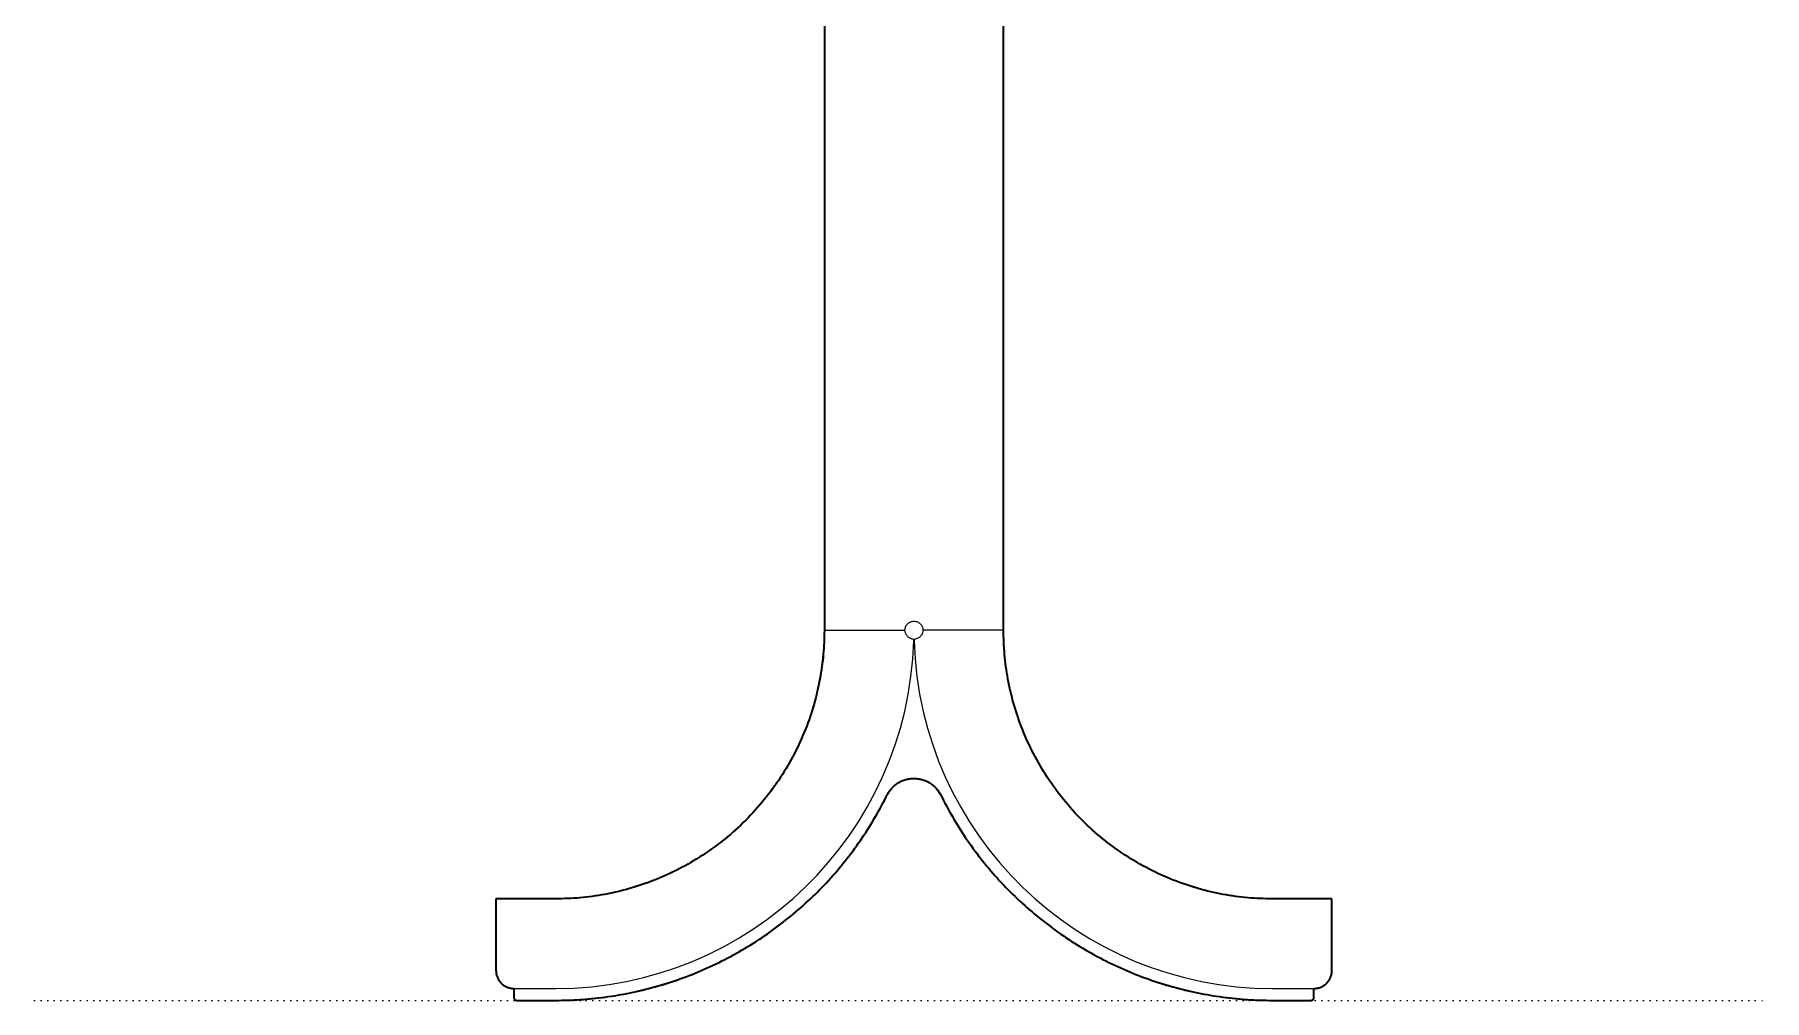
# Model space of a CAD drawing. Header units: millimetres. Extents: x -11 to 757, y -314 to 324.
# Drawn here: x 467.1 to 756.8, y 0 to 161.7 of the extents above; entities that cross this region are included whole.
import ezdxf

# ---------------------------------------------------------------- set-up
doc = ezdxf.new("R2010")
doc.units = ezdxf.units.MM
doc.linetypes.add('Dots', pattern=[1, 0, -1])
doc.layers.add('Blocks', color=7, linetype='Continuous')
for name, color, linetype, lineweight, true_color in [('Blocks$Inner', 7, 'Continuous', 25, 0x007f00), ('Blocks$Outline', 7, 'Continuous', 35, 0xff3f3f), ('Groud', 7, 'Dots', 25, 0x243775)]:
    doc.layers.add(name, color=color, linetype=linetype, lineweight=lineweight, true_color=true_color)

# ---------------------------------------------------------------- blocks, each defined once
blk = doc.blocks.new('Anagram Table Lamp Side')
at = {"layer": 'Blocks$Inner'}
for p, q in [((87.28, 0), (80.78, 0)), ((213.78, 0), (207.28, 0))]:
    blk.add_line(p, q, dxfattribs=at)
for points in [[(132.28, 255.76), (132.28, 62), (145.78, 62)], [(162.28, 255.76), (162.28, 62), (148.78, 62)], [(77.28, 5), (77.28, 17), (87.28, 17)], [(207.28, 17), (217.28, 17), (217.28, 5)], [(80.28, 0.5), (80.28, 1), (80.28, 2), (87.28, 2)], [(207.28, 2), (214.28, 2)], [(214.28, 2), (214.28, 1), (214.28, 0.5)]]:
    blk.add_lwpolyline(points, dxfattribs=at)
for centre, radius, start, end in [((87.28, 62), 45, 270, 0), ((207.28, 62), 45, 180, 270), ((87.28, 62), 60, 270, 358.3009), ((207.28, 62), 60, 181.6991, 270), ((147.28, 32.18), 5, 26.4244, 153.5756)]:
    blk.add_arc(centre, radius, start, end, dxfattribs=at)
at = {"layer": 'Blocks$Inner', "extrusion": (0, 0, -1)}
for centre, radius, start, end in [((-87.28, 62), 62, 206.4244, 270), ((-207.28, 62), 62, 270, 333.5756), ((-80.78, 0.5), 0.5, 270, 0), ((-213.78, 0.5), 0.5, 180, 270)]:
    blk.add_arc(centre, radius, start, end, dxfattribs=at)
at = {"layer": 'Blocks$Inner'}
for points, knots in [([(145.78, 62), (145.78, 62.1), (145.79, 62.2), (145.83, 62.39), (145.86, 62.48), (145.93, 62.67), (145.98, 62.75), (146.09, 62.91), (146.15, 62.99), (146.36, 63.2), (146.53, 63.31), (146.89, 63.46), (147.08, 63.5), (147.38, 63.5), (147.48, 63.49), (147.67, 63.45), (147.76, 63.42), (147.94, 63.35), (148.03, 63.3), (148.19, 63.19), (148.27, 63.13), (148.41, 62.99), (148.47, 62.92), (148.58, 62.75), (148.63, 62.67), (148.74, 62.39), (148.78, 62.2), (148.78, 62)], [207.257435, 207.257435, 207.257435, 207.257435, 207.319935, 207.319935, 207.382435, 207.382435, 207.444935, 207.444935, 207.507435, 207.507435, 207.632435, 207.632435, 207.757435, 207.757435, 207.819935, 207.819935, 207.882435, 207.882435, 207.944935, 207.944935, 208.007435, 208.007435, 208.069935, 208.069935, 208.132435, 208.132435, 208.257435, 208.257435, 208.257435, 208.257435]), ([(147.01, 60.52), (146.84, 60.56), (146.67, 60.62), (146.37, 60.79), (146.24, 60.91), (146.02, 61.17), (145.93, 61.33), (145.81, 61.65), (145.78, 61.82), (145.78, 62)], [360.411961, 360.411961, 360.411961, 360.411961, 360.661961, 360.661961, 360.911961, 360.911961, 361.161961, 361.161961, 361.411961, 361.411961, 361.411961, 361.411961]), ([(148.78, 62), (148.78, 61.82), (148.75, 61.65), (148.63, 61.32), (148.54, 61.17), (148.32, 60.91), (148.19, 60.79), (147.89, 60.62), (147.72, 60.56), (147.55, 60.52)], [13.5, 13.5, 13.5, 13.5, 13.75, 13.75, 14, 14, 14.25, 14.25, 14.5, 14.5, 14.5, 14.5]), ([(147.25, 60.22), (147.26, 60.29), (147.23, 60.36), (147.14, 60.47), (147.08, 60.51), (147.01, 60.52)], [359.411961, 359.411961, 359.411961, 359.411961, 359.911961, 359.911961, 360.411961, 360.411961, 360.411961, 360.411961]), ([(147.55, 60.52), (147.48, 60.51), (147.42, 60.47), (147.33, 60.36), (147.3, 60.29), (147.31, 60.22)], [14.5, 14.5, 14.5, 14.5, 15, 15, 15.5, 15.5, 15.5, 15.5]), ([(80.28, 2), (80.08, 2), (79.88, 2.02), (79.5, 2.1), (79.31, 2.16), (78.94, 2.31), (78.77, 2.4), (78.44, 2.62), (78.29, 2.75), (78.01, 3.03), (77.89, 3.18), (77.67, 3.51), (77.58, 3.68), (77.43, 4.04), (77.37, 4.23), (77.3, 4.61), (77.28, 4.81), (77.28, 5)], [-1, -1, -1, -1, -0.875, -0.875, -0.75, -0.75, -0.625, -0.625, -0.5, -0.5, -0.375, -0.375, -0.25, -0.25, -0.125, -0.125, 0, 0, 0, 0]), ([(217.28, 5), (217.28, 4.81), (217.26, 4.61), (217.19, 4.23), (217.13, 4.04), (216.98, 3.68), (216.89, 3.5), (216.67, 3.18), (216.55, 3.02), (216.27, 2.75), (216.11, 2.62), (215.79, 2.4), (215.62, 2.31), (215.25, 2.15), (215.06, 2.1), (214.67, 2.02), (214.48, 2), (214.28, 2)], [92.685835, 92.685835, 92.685835, 92.685835, 92.810835, 92.810835, 92.935835, 92.935835, 93.060835, 93.060835, 93.185835, 93.185835, 93.310835, 93.310835, 93.435835, 93.435835, 93.560835, 93.560835, 93.685835, 93.685835, 93.685835, 93.685835])]:
    blk.add_open_spline(points, degree=3, knots=knots, dxfattribs=at)
at = {"layer": 'Blocks$Outline'}
for points in [[(132.28, 255.76), (132.28, 62)], [(162.28, 62), (162.28, 255.76)], [(87.28, 17), (77.28, 17)], [(77.28, 17), (77.28, 5)], [(217.28, 17), (207.28, 17)], [(217.28, 5), (217.28, 17)], [(80.28, 2), (80.28, 1)], [(80.28, 1), (80.28, 0.5)], [(80.78, 0), (87.28, 0)], [(207.28, 0), (213.78, 0)], [(214.28, 1), (214.28, 2)], [(214.28, 0.5), (214.28, 1)]]:
    blk.add_lwpolyline(points, dxfattribs=at)
for points, weights in [([(132.28, 62), (132.28, 17), (87.28, 17)], [1, 0.707106781187, 1]), ([(207.28, 17), (162.28, 17), (162.28, 62)], [1, 0.707106781187, 1]), ([(87.28, 0), (125.7, 0), (142.8, 34.41)], [1, 0.850004842092, 1]), ([(151.76, 34.41), (168.86, 0), (207.28, 0)], [1, 0.850004842092, 1]), ([(80.28, 0.5), (80.28, 0), (80.78, 0)], [1, 0.707106781187, 1]), ([(213.78, 0), (214.28, 0), (214.28, 0.5)], [1, 0.707106781187, 1])]:
    blk.add_rational_spline(points, weights, degree=2, dxfattribs=at)
blk.add_rational_spline([(142.8, 34.41), (144.18, 37.18), (147.28, 37.18), (150.38, 37.18), (151.76, 34.41)], [1, 0.850004842092, 1, 0.850004842092, 1], degree=2, knots=[-11.096037, -11.096037, -11.096037, -5.548018, -5.548018, 0, 0, 0], dxfattribs=at)
for points in [[(77.28, 5), (77.28, 4.81), (77.3, 4.61), (77.37, 4.23), (77.43, 4.04), (77.58, 3.68), (77.67, 3.51), (77.89, 3.18), (78.01, 3.03), (78.29, 2.75), (78.44, 2.62), (78.77, 2.4), (78.94, 2.31), (79.31, 2.16), (79.5, 2.1), (79.88, 2.02), (80.08, 2), (80.28, 2)], [(214.28, 2), (214.48, 2), (214.67, 2.02), (215.06, 2.1), (215.25, 2.15), (215.62, 2.31), (215.79, 2.4), (216.11, 2.62), (216.27, 2.75), (216.55, 3.02), (216.67, 3.18), (216.89, 3.5), (216.98, 3.68), (217.13, 4.04), (217.19, 4.23), (217.26, 4.61), (217.28, 4.81), (217.28, 5)]]:
    blk.add_open_spline(points, degree=3, knots=[0, 0, 0, 0, 0.125, 0.125, 0.25, 0.25, 0.375, 0.375, 0.5, 0.5, 0.625, 0.625, 0.75, 0.75, 0.875, 0.875, 1, 1, 1, 1], dxfattribs=at)

msp = doc.modelspace()

# ---------------------------------------------------------------- linework, layer by layer
at = {"layer": 'Groud'}
msp.add_lwpolyline([(467.06, 0), (756.78, 0)], dxfattribs=at)

# ---------------------------------------------------------------- block references
at = {"layer": 'Blocks'}
msp.add_blockref('Anagram Table Lamp Side', (467.06, 0), dxfattribs=at)

doc.saveas('drawing.dxf')
